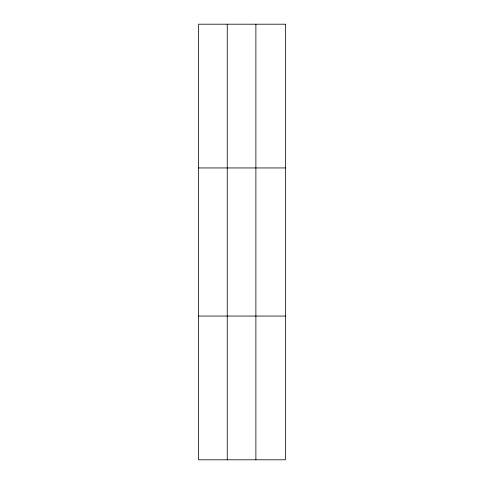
<?xml version="1.0" encoding="UTF-8"?>
<svg xmlns="http://www.w3.org/2000/svg" width="484" height="484" viewBox="0 0 484 484"><rect width="100%" height="100%" fill="white"/><g stroke="black" fill="none" stroke-linecap="round" stroke-linejoin="round"><path stroke-width="0.73" d="M227.25 459.8L227.25 24.2M255.885 459.8L255.885 24.2M198.615 167.948L285.385 167.948M198.615 316.052L285.385 316.052M285.385 24.2L285.385 459.8L198.615 459.8L198.615 24.2L285.385 24.2"/></g></svg>
